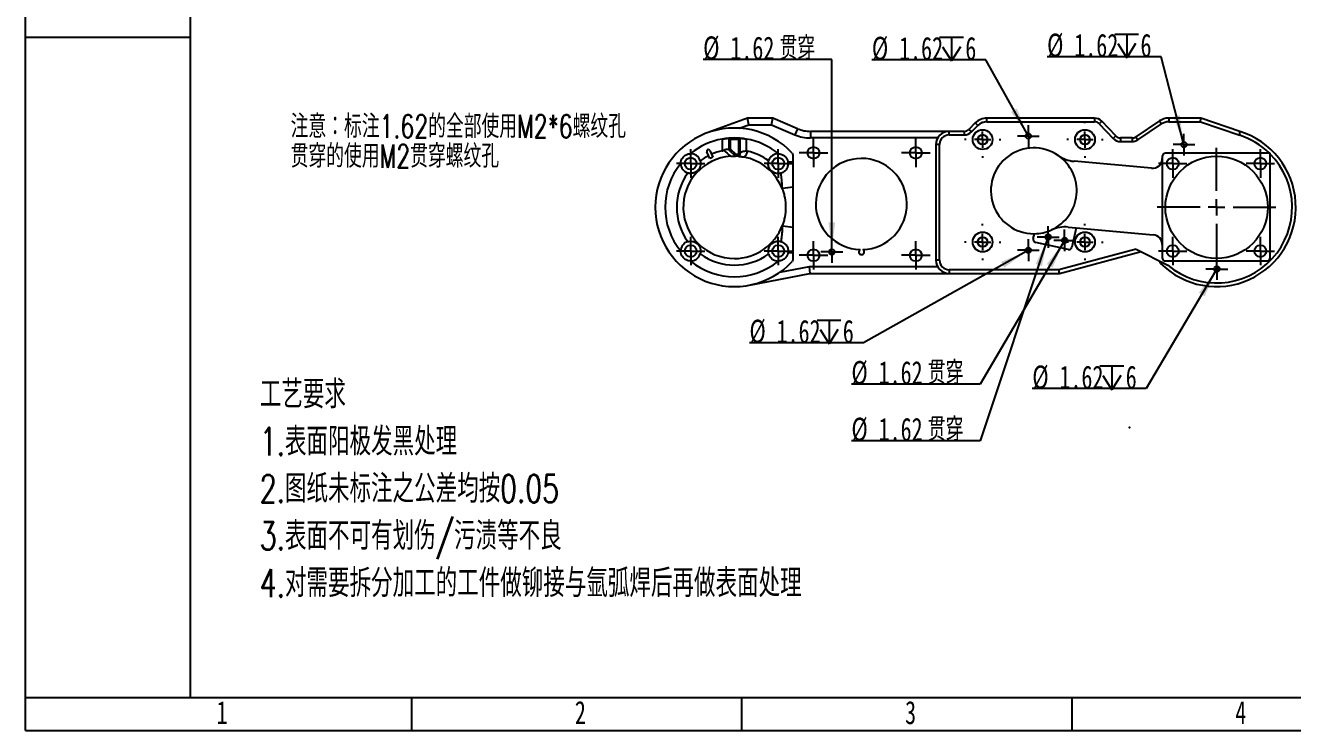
# Model space of a CAD drawing. Header units: millimetres. Extents: x 0 to 316, y 0 to 210.
# Drawn here: x 0 to 191.9, y 0 to 106.8 of the extents above; entities that cross this region are included whole.
import ezdxf

# ---------------------------------------------------------------- set-up
doc = ezdxf.new("R2010")
doc.units = ezdxf.units.MM
doc.header["$PDSIZE"] = -1
doc.layers.add('图框', color=7, linetype='Continuous')
doc.styles.add('SLDTEXTSTYLE0', font='TXT', dxfattribs={"width": 0.7, "bigfont": 'bigfont'})
doc.styles.add('SLDTEXTSTYLE3', font='TXT', dxfattribs={"width": 0.7})
doc.dimstyles.new('SLDDIMSTYLE0', dxfattribs={"dimtxt": 3.5, "dimasz": 4.08, "dimexe": 0, "dimexo": 0.0625, "dimgap": 0.875, "dimtad": 0, "dimtih": 1, "dimtoh": 1, "dimlfac": 2, "dimrnd": 1e-09, "dimzin": 12, "dimdsep": 46, "dimtxsty": 'SLDTEXTSTYLE3', "dimblk1": 'NONE', "dimsah": 1, "dimcen": 0, "dimadec": 0, "dimazin": 3, "dimtfac": 1, "dimtmove": 0, "dimatfit": 3, "dimldrblk": 'NONE', "dimfxl": 1, "dimfrac": 2, "dimtolj": 1, "dimtzin": 12, "dimarcsym": 0})

# ---------------------------------------------------------------- blocks, each defined once
blk = doc.blocks.new('SW_SYMBOL_HOLE_DEPTH')
at = {"layer": '图框', "color": 0}
for p, q in [((0, 875), (800, 875)), ((400, 875), (400, 75)), ((100, 555), (400, 75)), ((700, 555), (400, 75))]:
    blk.add_line(p, q, dxfattribs=at)
blk = doc.blocks.new('_D_11')
at = {"layer": '图框'}
for p, q in [((180.22, 69.54), (169.73, 51.8)), ((180.63, 70.24), (180.22, 69.54)), ((169.73, 51.8), (152.47, 51.8))]:
    blk.add_line(p, q, dxfattribs=at)
blk.add_solid([(180.22, 69.54), (177.7, 66.29), (178.58, 65.77)], dxfattribs=at)
at = {"layer": '图框', "xscale": 0.0045117371, "yscale": 0.0045117371, "zscale": 0.0045117371}
blk.add_blockref('SW_SYMBOL_HOLE_DEPTH', (162.72, 51.28), dxfattribs=at)
at = {"layer": '图框', "char_height": 3.5, "attachment_point": 1, "style": 'SLDTEXTSTYLE3'}
for s, insert in [('%%c', (152.47, 55.28)), ('1.62', (156.58, 55.27)), ('6', (166.62, 55.27))]:
    blk.add_mtext(s, dxfattribs=dict(at, insert=insert))
blk = doc.blocks.new('_None')
blk = doc.blocks.new('_D_12')
at = {"layer": '图框'}
for p, q in [((171.98, 102.04), (154.71, 102.04)), ((175.34, 89.11), (171.98, 102.04)), ((175.54, 88.33), (175.34, 89.11))]:
    blk.add_line(p, q, dxfattribs=at)
blk.add_solid([(175.34, 89.11), (174.8, 93.19), (173.82, 92.93)], dxfattribs=at)
at = {"layer": '图框', "xscale": 0.0045117371, "yscale": 0.0045117371, "zscale": 0.0045117371}
blk.add_blockref('SW_SYMBOL_HOLE_DEPTH', (164.96, 101.52), dxfattribs=at)
at = {"layer": '图框', "char_height": 3.5, "attachment_point": 1, "style": 'SLDTEXTSTYLE3'}
for s, insert in [('%%c', (154.71, 105.53)), ('1.62', (158.83, 105.51)), ('6', (168.86, 105.51))]:
    blk.add_mtext(s, dxfattribs=dict(at, insert=insert))
blk = doc.blocks.new('_D_13')
at = {"layer": '图框'}
for p, q in [((157.17, 73.88), (144.57, 52.47)), ((157.58, 74.58), (157.17, 73.88)), ((144.57, 52.47), (125.08, 52.47))]:
    blk.add_line(p, q, dxfattribs=at)
blk.add_solid([(157.17, 73.88), (154.66, 70.62), (155.54, 70.11)], dxfattribs=at)
at = {"layer": '图框', "char_height": 3.5, "attachment_point": 1}
for s, insert, style in [('%%c', (125.08, 55.96), 'SLDTEXTSTYLE3'), ('1.62', (129.2, 55.95), 'SLDTEXTSTYLE3'), ('贯穿', (136.65, 55.95), 'SLDTEXTSTYLE0')]:
    blk.add_mtext(s, dxfattribs=dict(at, insert=insert, style=style))
blk = doc.blocks.new('_D_14')
at = {"layer": '图框'}
for p, q in [((155, 75.12), (154.74, 74.35)), ((154.74, 74.35), (144.57, 43.89)), ((144.57, 43.89), (125.08, 43.89))]:
    blk.add_line(p, q, dxfattribs=at)
blk.add_solid([(154.74, 74.35), (152.97, 70.64), (153.93, 70.32)], dxfattribs=at)
at = {"layer": '图框', "char_height": 3.5, "attachment_point": 1}
for s, insert, style in [('%%c', (125.08, 47.38), 'SLDTEXTSTYLE3'), ('1.62', (129.2, 47.37), 'SLDTEXTSTYLE3'), ('贯穿', (136.65, 47.37), 'SLDTEXTSTYLE0')]:
    blk.add_mtext(s, dxfattribs=dict(at, insert=insert, style=style))
blk = doc.blocks.new('_D_15')
at = {"layer": '图框'}
for p, q in [((152.23, 72.93), (151.52, 72.53)), ((151.52, 72.53), (126.9, 58.73)), ((126.9, 58.73), (109.64, 58.73))]:
    blk.add_line(p, q, dxfattribs=at)
blk.add_solid([(151.52, 72.53), (147.71, 70.98), (148.21, 70.09)], dxfattribs=at)
at = {"layer": '图框', "xscale": 0.0045117371, "yscale": 0.0045117371, "zscale": 0.0045117371}
blk.add_blockref('SW_SYMBOL_HOLE_DEPTH', (119.89, 58.21), dxfattribs=at)
at = {"layer": '图框', "char_height": 3.5, "attachment_point": 1, "style": 'SLDTEXTSTYLE3'}
for s, insert in [('%%c', (109.64, 62.22)), ('1.62', (113.75, 62.2)), ('6', (123.78, 62.2))]:
    blk.add_mtext(s, dxfattribs=dict(at, insert=insert))
blk = doc.blocks.new('_D_16')
at = {"layer": '图框'}
for p, q in [((145.45, 101.56), (128.18, 101.56)), ((151.68, 90.37), (145.45, 101.56)), ((152.07, 89.66), (151.68, 90.37))]:
    blk.add_line(p, q, dxfattribs=at)
blk.add_solid([(151.68, 90.37), (150.14, 94.19), (149.25, 93.69)], dxfattribs=at)
at = {"layer": '图框', "xscale": 0.0045117371, "yscale": 0.0045117371, "zscale": 0.0045117371}
blk.add_blockref('SW_SYMBOL_HOLE_DEPTH', (138.43, 101.05), dxfattribs=at)
at = {"layer": '图框', "char_height": 3.5, "attachment_point": 1, "style": 'SLDTEXTSTYLE3'}
for s, insert in [('%%c', (128.18, 105.05)), ('1.62', (132.3, 105.04)), ('6', (142.33, 105.04))]:
    blk.add_mtext(s, dxfattribs=dict(at, insert=insert))
blk = doc.blocks.new('_D_17')
at = {"layer": '图框'}
for p, q in [((122.12, 101.62), (102.63, 101.62)), ((122.12, 72.89), (122.12, 101.62)), ((122.12, 72.08), (122.12, 72.89))]:
    blk.add_line(p, q, dxfattribs=at)
blk.add_solid([(122.12, 72.89), (122.63, 76.97), (121.62, 76.97)], dxfattribs=at)
at = {"layer": '图框', "char_height": 3.5, "attachment_point": 1}
for s, insert, style in [('%%c', (102.63, 105.11), 'SLDTEXTSTYLE3'), ('1.62', (106.75, 105.09), 'SLDTEXTSTYLE3'), ('贯穿', (114.2, 105.09), 'SLDTEXTSTYLE0')]:
    blk.add_mtext(s, dxfattribs=dict(at, insert=insert, style=style))
blk = doc.blocks.new('SW_CENTERMARKSYMBOL_30')
at = {"layer": '图框', "color": 0}
for p, q in [((0, 2.5), (0, 2.75)), ((-2.5, 0), (-2.75, 0)), ((0, 0), (-1.25, 0)), ((0, 0), (0, 1.25)), ((0, 0), (0, -1.25)), ((0, 0), (1.25, 0)), ((2.5, 0), (2.75, 0)), ((0, -2.5), (0, -2.75))]:
    blk.add_line(p, q, dxfattribs=at)
blk = doc.blocks.new('SW_CENTERMARKSYMBOL_31')
at = {"layer": '图框', "color": 0}
for p, q in [((0, 2.5), (0, 2.75)), ((-2.5, 0), (-2.75, 0)), ((0, 0), (-1.25, 0)), ((0, 0), (0, 1.25)), ((0, 0), (0, -1.25)), ((0, 0), (1.25, 0)), ((2.5, 0), (2.75, 0)), ((0, -2.5), (0, -2.75))]:
    blk.add_line(p, q, dxfattribs=at)
blk = doc.blocks.new('SW_CENTERMARKSYMBOL_32')
at = {"layer": '图框', "color": 0}
for p, q in [((0, 2.5), (0, 2.75)), ((-2.5, 0), (-2.75, 0)), ((0, 0), (-1.25, 0)), ((0, 0), (0, 1.25)), ((0, 0), (0, -1.25)), ((0, 0), (1.25, 0)), ((2.5, 0), (2.75, 0)), ((0, -2.5), (0, -2.75))]:
    blk.add_line(p, q, dxfattribs=at)
blk = doc.blocks.new('SW_CENTERMARKSYMBOL_33')
at = {"layer": '图框', "color": 0}
for p, q in [((0, 2.5), (0, 2.75)), ((-2.5, 0), (-2.75, 0)), ((0, 0), (-1.25, 0)), ((0, 0), (0, 1.25)), ((0, 0), (0, -1.25)), ((0, 0), (1.25, 0)), ((2.5, 0), (2.75, 0)), ((0, -2.5), (0, -2.75))]:
    blk.add_line(p, q, dxfattribs=at)
blk = doc.blocks.new('SW_CENTERMARKSYMBOL_34')
at = {"layer": '图框', "color": 0}
for p, q in [((0, 2.5), (0, 9)), ((-2.5, 0), (-9, 0)), ((0, 0), (-1.25, 0)), ((0, 0), (0, 1.25)), ((0, 0), (0, -1.25)), ((0, 0), (1.25, 0)), ((2.5, 0), (9, 0)), ((0, -2.5), (0, -9))]:
    blk.add_line(p, q, dxfattribs=at)
blk = doc.blocks.new('SW_CENTERMARKSYMBOL_35')
at = {"layer": '图框', "color": 0}
for p, q in [((-1.25, 0), (-1.65575, 0)), ((0, 0), (-1.25, 0)), ((0, 1.25), (0, 1.65575)), ((0, 0), (0, 1.25)), ((0, 0), (0, -1.25)), ((0, 0), (1.25, 0)), ((1.25, 0), (1.65575, 0)), ((0, -1.25), (0, -1.65575))]:
    blk.add_line(p, q, dxfattribs=at)
blk = doc.blocks.new('SW_CENTERMARKSYMBOL_36')
at = {"layer": '图框', "color": 0}
for p, q in [((-1.25, 0), (-1.65575, 0)), ((0, 0), (-1.25, 0)), ((0, 1.25), (0, 1.65575)), ((0, 0), (0, 1.25)), ((0, 0), (0, -1.25)), ((0, 0), (1.25, 0)), ((1.25, 0), (1.65575, 0)), ((0, -1.25), (0, -1.65575))]:
    blk.add_line(p, q, dxfattribs=at)
blk = doc.blocks.new('SW_CENTERMARKSYMBOL_37')
at = {"layer": '图框', "color": 0}
for p, q in [((-1.25, 0), (-1.65575, 0)), ((0, 0), (-1.25, 0)), ((0, 1.25), (0, 1.65575)), ((0, 0), (0, 1.25)), ((0, 0), (0, -1.25)), ((0, 0), (1.25, 0)), ((1.25, 0), (1.65575, 0)), ((0, -1.25), (0, -1.65575))]:
    blk.add_line(p, q, dxfattribs=at)
blk = doc.blocks.new('SW_CENTERMARKSYMBOL_38')
at = {"layer": '图框', "color": 0}
for p, q in [((-1.25, 0), (-1.65575, 0)), ((0, 0), (-1.25, 0)), ((0, 1.25), (0, 1.65575)), ((0, 0), (0, 1.25)), ((0, 0), (0, -1.25)), ((0, 0), (1.25, 0)), ((1.25, 0), (1.65575, 0)), ((0, -1.25), (0, -1.65575))]:
    blk.add_line(p, q, dxfattribs=at)
blk = doc.blocks.new('SW_CENTERMARKSYMBOL_39')
at = {"layer": '图框', "color": 0}
for p, q in [((-1.25, 0), (-1.65575, 0)), ((0, 0), (-1.25, 0)), ((0, 1.25), (0, 1.65575)), ((0, 0), (0, 1.25)), ((0, 0), (0, -1.25)), ((0, 0), (1.25, 0)), ((1.25, 0), (1.65575, 0)), ((0, -1.25), (0, -1.65575))]:
    blk.add_line(p, q, dxfattribs=at)
blk = doc.blocks.new('SW_CENTERMARKSYMBOL_40')
at = {"layer": '图框', "color": 0}
for p, q in [((-1.25, 0), (-1.65575, 0)), ((0, 0), (-1.25, 0)), ((0, 1.25), (0, 1.65575)), ((0, 0), (0, 1.25)), ((0, 0), (0, -1.25)), ((0, 0), (1.25, 0)), ((1.25, 0), (1.65575, 0)), ((0, -1.25), (0, -1.65575))]:
    blk.add_line(p, q, dxfattribs=at)
blk = doc.blocks.new('SW_CENTERMARKSYMBOL_41')
at = {"layer": '图框', "color": 0}
for p, q in [((-1.25, 0), (-1.65575, 0)), ((0, 0), (-1.25, 0)), ((0, 1.25), (0, 1.65575)), ((0, 0), (0, 1.25)), ((0, 0), (0, -1.25)), ((0, 0), (1.25, 0)), ((1.25, 0), (1.65575, 0)), ((0, -1.25), (0, -1.65575))]:
    blk.add_line(p, q, dxfattribs=at)
blk = doc.blocks.new('SW_CENTERMARKSYMBOL_42')
at = {"layer": '图框', "color": 0}
for p, q in [((0, 1.25), (0, 2.15)), ((-1.25, 0), (-2.15, 0)), ((0, 0), (-1.25, 0)), ((0, 0), (0, 1.25)), ((0, 0), (0, -1.25)), ((0, 0), (1.25, 0)), ((1.25, 0), (2.15, 0)), ((0, -1.25), (0, -2.15))]:
    blk.add_line(p, q, dxfattribs=at)
blk = doc.blocks.new('SW_CENTERMARKSYMBOL_43')
at = {"layer": '图框', "color": 0}
for p, q in [((0, 1.25), (0, 2.15)), ((-1.25, 0), (-2.15, 0)), ((0, 0), (-1.25, 0)), ((0, 0), (0, 1.25)), ((0, 0), (0, -1.25)), ((0, 0), (1.25, 0)), ((1.25, 0), (2.15, 0)), ((0, -1.25), (0, -2.15))]:
    blk.add_line(p, q, dxfattribs=at)
blk = doc.blocks.new('SW_CENTERMARKSYMBOL_44')
at = {"layer": '图框', "color": 0}
for p, q in [((0, 1.25), (0, 2.15)), ((-1.25, 0), (-2.15, 0)), ((0, 0), (-1.25, 0)), ((0, 0), (0, 1.25)), ((0, 0), (0, -1.25)), ((0, 0), (1.25, 0)), ((1.25, 0), (2.15, 0)), ((0, -1.25), (0, -2.15))]:
    blk.add_line(p, q, dxfattribs=at)
blk = doc.blocks.new('SW_CENTERMARKSYMBOL_45')
at = {"layer": '图框', "color": 0}
for p, q in [((0, 1.25), (0, 2.15)), ((-1.25, 0), (-2.15, 0)), ((0, 0), (-1.25, 0)), ((0, 0), (0, 1.25)), ((0, 0), (0, -1.25)), ((0, 0), (1.25, 0)), ((1.25, 0), (2.15, 0)), ((0, -1.25), (0, -2.15))]:
    blk.add_line(p, q, dxfattribs=at)
blk = doc.blocks.new('SW_CENTERMARKSYMBOL_46')
at = {"layer": '图框', "color": 0}
for p, q in [((0, 1.25), (0, 2.15)), ((-1.25, 0), (-2.15, 0)), ((0, 0), (-1.25, 0)), ((0, 0), (0, 1.25)), ((0, 0), (0, -1.25)), ((0, 0), (1.25, 0)), ((1.25, 0), (2.15, 0)), ((0, -1.25), (0, -2.15))]:
    blk.add_line(p, q, dxfattribs=at)
blk = doc.blocks.new('SW_CENTERMARKSYMBOL_47')
at = {"layer": '图框', "color": 0}
for p, q in [((0, 1.25), (0, 2.15)), ((-1.25, 0), (-2.15, 0)), ((0, 0), (-1.25, 0)), ((0, 0), (0, 1.25)), ((0, 0), (0, -1.25)), ((0, 0), (1.25, 0)), ((1.25, 0), (2.15, 0)), ((0, -1.25), (0, -2.15))]:
    blk.add_line(p, q, dxfattribs=at)
blk = doc.blocks.new('SW_CENTERMARKSYMBOL_48')
at = {"layer": '图框', "color": 0}
for p, q in [((0, 1.25), (0, 2.15)), ((-1.25, 0), (-2.15, 0)), ((0, 0), (-1.25, 0)), ((0, 0), (0, 1.25)), ((0, 0), (0, -1.25)), ((0, 0), (1.25, 0)), ((1.25, 0), (2.15, 0)), ((0, -1.25), (0, -2.15))]:
    blk.add_line(p, q, dxfattribs=at)
blk = doc.blocks.new('SW_CENTERMARKSYMBOL_49')
at = {"layer": '图框', "color": 0}
for p, q in [((0, 1.25), (0, 2.15)), ((-1.25, 0), (-2.15, 0)), ((0, 0), (-1.25, 0)), ((0, 0), (0, 1.25)), ((0, 0), (0, -1.25)), ((0, 0), (1.25, 0)), ((1.25, 0), (2.15, 0)), ((0, -1.25), (0, -2.15))]:
    blk.add_line(p, q, dxfattribs=at)
blk = doc.blocks.new('SW_CENTERMARKSYMBOL_50')
at = {"layer": '图框', "color": 0}
for p, q in [((0, 1.25), (0, 2.15)), ((-1.25, 0), (-2.15, 0)), ((0, 0), (-1.25, 0)), ((0, 0), (0, 1.25)), ((0, 0), (0, -1.25)), ((0, 0), (1.25, 0)), ((1.25, 0), (2.15, 0)), ((0, -1.25), (0, -2.15))]:
    blk.add_line(p, q, dxfattribs=at)
blk = doc.blocks.new('SW_CENTERMARKSYMBOL_51')
at = {"layer": '图框', "color": 0}
for p, q in [((0, 1.25), (0, 2.15)), ((-1.25, 0), (-2.15, 0)), ((0, 0), (-1.25, 0)), ((0, 0), (0, 1.25)), ((0, 0), (0, -1.25)), ((0, 0), (1.25, 0)), ((1.25, 0), (2.15, 0)), ((0, -1.25), (0, -2.15))]:
    blk.add_line(p, q, dxfattribs=at)
blk = doc.blocks.new('SW_CENTERMARKSYMBOL_52')
at = {"layer": '图框', "color": 0}
for p, q in [((0, 1.25), (0, 2.15)), ((-1.25, 0), (-2.15, 0)), ((0, 0), (-1.25, 0)), ((0, 0), (0, 1.25)), ((0, 0), (0, -1.25)), ((0, 0), (1.25, 0)), ((1.25, 0), (2.15, 0)), ((0, -1.25), (0, -2.15))]:
    blk.add_line(p, q, dxfattribs=at)
blk = doc.blocks.new('SW_CENTERMARKSYMBOL_53')
at = {"layer": '图框', "color": 0}
for p, q in [((0, 1.25), (0, 2.15)), ((-1.25, 0), (-2.15, 0)), ((0, 0), (-1.25, 0)), ((0, 0), (0, 1.25)), ((0, 0), (0, -1.25)), ((0, 0), (1.25, 0)), ((1.25, 0), (2.15, 0)), ((0, -1.25), (0, -2.15))]:
    blk.add_line(p, q, dxfattribs=at)

msp = doc.modelspace()

# ---------------------------------------------------------------- linework, layer by layer
at = {"color": 7, "linetype": 'Continuous', "lineweight": 25}
for p, q in [((109.3657, 92.7314), (103.2614, 90.505)), ((109.5424, 91.7314), (109.3657, 92.7314)), ((113.2066, 92.7314), (109.3657, 92.7314)), ((113.0013, 91.7314), (113.2066, 92.7314)), ((116.93, 91.1357), (113.2066, 92.7314)), ((145.6073, 92.1814), (145.6073, 92.7314)), ((161.9069, 92.7314), (145.6073, 92.7314)), ((145.6073, 92.1814), (161.9069, 92.1814)), ((161.9069, 92.7314), (161.9069, 92.1814)), ((162.9899, 92.2693), (162.5928, 91.8888)), ((165.1268, 90.0395), (162.9899, 92.2693)), ((171.7435, 92.3116), (168.1252, 89.8994)), ((171.7435, 92.3116), (172.0485, 91.8539)), ((173.1302, 92.7314), (173.1302, 92.1814)), ((178.0128, 92.7314), (173.1302, 92.7314)), ((173.1302, 92.1814), (177.921, 92.1814)), ((177.921, 92.1814), (178.0128, 92.7314)), ((177.921, 92.1814), (183.8733, 90.1359)), ((183.8733, 90.7175), (178.0128, 92.7314)), ((108.1095, 91.2088), (109.5424, 91.7314)), ((109.5424, 91.7314), (113.0013, 91.7314)), ((113.0013, 91.7314), (116.536, 90.2166)), ((116.93, 91.1357), (116.536, 90.2166)), ((118.8996, 90.7314), (118.8996, 89.7314)), ((139.8733, 90.7314), (118.8996, 90.7314)), ((142.1576, 90.7314), (139.8733, 90.7314)), ((139.8733, 90.1814), (139.8733, 90.7314)), ((142.1576, 90.7314), (142.1576, 90.1814)), ((143.8395, 91.9992), (142.8647, 91.0243)), ((142.8647, 91.0243), (143.2536, 90.6354)), ((143.2536, 90.6354), (144.2284, 91.6103)), ((143.8395, 91.9992), (144.2284, 91.6103)), ((162.5928, 91.8888), (164.7297, 89.659)), ((168.4303, 89.4418), (172.0485, 91.8539)), ((183.8733, 90.1359), (183.8733, 90.7175)), ((105.5294, 89.5683), (105.5294, 87.785)), ((106.5294, 89.6975), (106.5294, 87.9407)), ((106.7794, 88.0484), (106.7794, 89.4642)), ((107.9671, 89.4642), (107.9671, 87.2094)), ((108.2171, 87.2094), (108.2171, 89.6975)), ((109.2171, 87.7689), (109.2171, 89.5683)), ((138.1412, 89.7314), (118.8996, 89.7314)), ((137.8733, 88.7314), (137.8733, 71.2314)), ((138.4233, 88.7314), (137.8733, 88.7314)), ((138.4233, 71.2314), (138.4233, 88.7314)), ((139.8733, 90.1814), (142.1576, 90.1814)), ((165.1268, 90.0395), (164.7297, 89.659)), ((165.8488, 89.7314), (165.8488, 89.1814)), ((167.5705, 89.7314), (165.8488, 89.7314)), ((165.8488, 89.1814), (167.5705, 89.1814)), ((167.5705, 89.7314), (167.5705, 89.1814)), ((168.1252, 89.8994), (168.4303, 89.4418)), ((183.8733, 90.1359), (183.8733, 90.1334)), ((103.4503, 87.0527), (103.1916, 87.6076)), ((103.6617, 86.5994), (103.4503, 87.0527)), ((103.6447, 87.8189), (103.9035, 87.2641)), ((103.9035, 87.2641), (104.1149, 86.8107)), ((106.5116, 87.9575), (106.5294, 87.9407)), ((106.7794, 88.0484), (106.5294, 87.9407)), ((106.5294, 87.9407), (107.5464, 86.9795)), ((107.6488, 87.2267), (106.7794, 88.0484)), ((107.9486, 86.9601), (107.9671, 87.2094)), ((107.9671, 87.2094), (108.2171, 87.2094)), ((172.1625, 86.9064), (172.1625, 86.6351)), ((172.1625, 86.6351), (172.1625, 73.5822)), ((188.3902, 87.4064), (172.6625, 87.4064)), ((188.4983, 71.6064), (188.4983, 87.2991)), ((170.5275, 85.1412), (158.804, 86.2003)), ((116.24, 82.2768), (114.624, 82.0743)), ((116.24, 76.1861), (114.624, 76.3886)), ((152.6246, 74.5211), (152.7826, 75.232)), ((157.9043, 76.2408), (159.1286, 76.1302)), ((159.1286, 76.1302), (158.4817, 73.2195)), ((159.1286, 76.1302), (170.7974, 75.0761)), ((157.8852, 72.8399), (153.0042, 73.9246)), ((172.1625, 73.5822), (172.1625, 71.6064)), ((138.4233, 71.2314), (137.8733, 71.2314)), ((168.2117, 72.9187), (156.5033, 69.7814)), ((156.5757, 69.2314), (168.942, 72.545)), ((168.2117, 72.9187), (173.0089, 70.464)), ((172.6625, 71.1064), (187.9983, 71.1064)), ((109.6753, 67.4543), (118.7669, 69.2314)), ((118.6701, 70.2314), (114.1903, 69.3558)), ((138.1412, 70.2314), (118.6701, 70.2314)), ((118.6701, 70.2314), (118.7669, 69.2314)), ((118.7669, 69.2314), (139.8733, 69.2314)), ((156.5033, 69.7814), (139.8733, 69.7814)), ((139.8733, 69.7814), (139.8733, 69.2314)), ((139.8733, 69.2314), (156.5757, 69.2314)), ((156.5757, 69.2314), (156.5033, 69.7814))]:
    msp.add_line(p, q, dxfattribs=at)
at = {"color": 7, "linetype": 'Continuous'}
for q in [(167.1817, 45.9334), (167.2031, 45.8716)]:
    msp.add_line((167.1817, 45.8839), q, dxfattribs=at)
at = {"color": 7, "linetype": 'Continuous', "lineweight": 25}
for centre, radius in [((144.9473, 89.4824), 1.5), ((144.9473, 89.4824), 0.75), ((151.8733, 90.0191), 0.4057), ((160.4493, 89.4824), 1.5), ((160.4493, 89.4824), 0.75), ((119.34, 87.4814), 0.9), ((134.84, 87.4814), 0.9), ((175.4392, 88.7191), 0.4057), ((100.7441, 85.8606), 0.9), ((114.0024, 85.8606), 0.9), ((180.3733, 79.2314), 7.75), ((173.7441, 85.8606), 0.9), ((187.0024, 85.8606), 0.9), ((144.9473, 73.9805), 1.5), ((154.8733, 74.7314), 0.4057), ((160.4493, 73.9805), 1.5), ((100.7441, 72.6023), 0.9), ((114.0024, 72.6023), 0.9), ((144.9473, 73.9805), 0.75), ((151.8733, 72.7314), 0.4057), ((157.3733, 74.2314), 0.4057), ((160.4493, 73.9805), 0.75), ((173.7441, 72.6023), 0.9), ((187.0024, 72.6023), 0.9), ((119.34, 71.9814), 0.9), ((122.1233, 72.4814), 0.4058), ((134.84, 71.9814), 0.9), ((180.4214, 69.892), 0.4057)]:
    msp.add_circle(centre, radius, dxfattribs=at)
for centre, radius, start, end in [((145.6073, 90.2314), 2.5, 90, 135), ((145.6073, 90.2314), 1.95, 90, 135), ((161.9069, 91.2314), 1.5, 43.781125, 90), ((161.9069, 91.2314), 0.95, 43.781125, 90), ((173.1302, 90.2314), 2.5, 90, 123.690068), ((173.1302, 90.2314), 1.95, 90, 123.690068), ((107.3733, 79.2314), 12, 43.166062, 316.833938), ((118.8996, 95.7314), 6, 246.801408, 270), ((118.8996, 95.7314), 5, 246.801408, 270), ((139.8733, 88.7314), 2, 90, 180), ((142.1576, 91.7314), 1, 270, 315), ((142.1576, 91.7314), 1.55, 270, 315), ((180.3733, 79.2314), 12, 225.016999, 73.042237), ((107.3733, 79.2314), 10.5, 100.113819, 129.268032), ((107.3733, 79.2314), 10.5, 94.609608, 100.113819), ((107.3733, 79.2314), 10.5, 85.390392, 94.609608), ((107.3733, 79.2314), 10.25, 86.678653, 93.321347), ((107.3733, 79.2314), 10.5, 79.886181, 85.390392), ((107.3733, 79.2314), 10.5, 50.522516, 79.886181), ((139.8733, 88.7314), 1.45, 90, 180), ((165.8488, 90.7314), 1.55, 223.781125, 270), ((165.8488, 90.7314), 1, 223.781125, 270), ((167.5705, 90.7314), 1, 270, 303.690068), ((167.5705, 90.7314), 1.55, 270, 303.690068), ((180.3733, 79.2314), 11.45, 45.559161, 72.20111), ((107.3733, 79.2314), 7.75, 94.205968, 270), ((100.7441, 85.8606), 1.5, 16.133019, 90.643199), ((107.3733, 79.2314), 8.75, 116.637245, 126.365693), ((103.4182, 87.7132), 0.25, 25, 205), ((107.3733, 79.2314), 8.25, 113.263498, 116.736502), ((107.3733, 79.2314), 8.75, 102.164843, 113.362755), ((148.4258, 70.186), 44.1944, 157.319947, 157.666833), ((107.3733, 79.2314), 7.75, 85.742991, 88.719948), ((107.3733, 79.2314), 8, 85.742991, 88.026121), ((107.9671, 87.2094), 0.25, 265.742991, 0), ((107.3733, 79.2314), 7.75, 20.594677, 79.60701), ((107.3733, 79.2314), 8.75, 53.654167, 76.810585), ((113.9924, 85.8372), 1.5, 87.842265, 162.86322), ((126.59, 79.7314), 6.9, 271.924632, 268.601032), ((152.6983, 81.7314), 6.5, 55.246394, 270), ((152.6983, 81.7314), 6.5, 294.430085, 55.246394), ((159.2538, 91.18), 5, 235.246394, 264.83824), ((170.6625, 86.6351), 1.5, 264.83824, 0), ((172.6625, 86.9064), 0.5, 90, 180), ((180.3733, 79.2314), 11.45, 229.970852, 44.797052), ((107.3733, 79.2314), 10.5, 140.731968, 219.268032), ((100.7441, 85.8606), 1.5, 179.356801, 253.866981), ((107.3733, 79.2314), 8.75, 143.634307, 216.365693), ((107.3733, 79.2314), 7.75, 270, 339.405288), ((152.6983, 81.7314), 6.5, 270, 270.743215), ((152.6983, 81.7314), 6.5, 270.743215, 294.430085), ((157.4545, 71.2611), 5, 84.83824, 114.430085), ((170.6625, 73.5822), 1.5, 0, 84.83824), ((100.7441, 72.6023), 1.5, 106.133019, 180.643199), ((107.3733, 79.2314), 8.75, 323.634307, 323.748829), ((114.0024, 72.6023), 1.5, 72.867993, 73.866981), ((153.1127, 74.4127), 0.5, 167.471192, 257.471192), ((157.9936, 73.328), 0.5, 257.471192, 347.471192), ((107.3733, 79.2314), 10.5, 230.731968, 309.268032), ((100.7441, 72.6023), 1.5, 269.356801, 270), ((100.7441, 72.6023), 1.5, 270, 343.866981), ((107.3733, 79.2314), 8.75, 233.634307, 306.365693), ((114.0024, 72.6023), 1.5, 196.133019, 270), ((114.0024, 72.6023), 1.5, 270, 270.643199), ((126.6233, 72.4814), 0.4058, 119.811169, 60.714495), ((139.8733, 71.2314), 2, 180, 270), ((139.8733, 71.2314), 1.45, 180, 270), ((172.6625, 71.6064), 0.5, 180, 270), ((187.9983, 71.6064), 0.5, 270, 0)]:
    msp.add_arc(centre, radius, start, end, dxfattribs=at)
msp.add_ellipse((109.1266, 86.3541), major_axis=(0.163, 1.4105), ratio=0.70487325, start_param=6.20190309, end_param=6.35573834, dxfattribs=at)
for points, knots in [([(105.5294, 89.5683), (105.5512, 89.5721), (105.5946, 89.5798), (105.6593, 89.5907), (105.7232, 89.6011), (105.7863, 89.6109), (105.8486, 89.6202), (105.9504, 89.6348), (106.0862, 89.6527), (106.2388, 89.6703), (106.3652, 89.6831), (106.4482, 89.6907), (106.4978, 89.6949), (106.5246, 89.6971), (106.5278, 89.6974), (106.5294, 89.6975)], [0, 0, 0, 0, 0.04210739, 0.08382354, 0.12532123, 0.16677595, 0.20836374, 0.25025897, 0.37527864, 0.50019869, 0.62500583, 0.749906, 0.83345243, 0.91632563, 1, 1, 1, 1]), ([(108.2171, 89.6975), (108.2175, 89.6974), (108.2183, 89.6974), (108.225, 89.6968), (108.2356, 89.696), (108.2506, 89.6947), (108.2699, 89.6931), (108.3087, 89.6897), (108.3814, 89.6831), (108.5077, 89.6703), (108.6604, 89.6527), (108.8154, 89.6323), (108.9595, 89.6112), (109.0873, 89.5909), (109.1737, 89.5759), (109.2171, 89.5683)], [0, 0, 0, 0, 0.04204295, 0.08370653, 0.12517259, 0.16662555, 0.20825002, 0.25022836, 0.3751013, 0.49993439, 0.62482719, 0.74987278, 0.83329996, 0.91620751, 1, 1, 1, 1]), ([(99.2442, 85.8774), (99.2448, 85.8999), (99.2459, 85.9446), (99.2515, 86.0125), (99.26, 86.0804), (99.2757, 86.1723), (99.3038, 86.2874), (99.3678, 86.4707), (99.4829, 86.6917), (99.6764, 86.9284), (99.913, 87.1219), (100.134, 87.2369), (100.3173, 87.301), (100.4553, 87.3344), (100.5933, 87.3555), (100.6824, 87.3588), (100.7273, 87.3605)], [0, 0, 0, 0, 0.03206536, 0.06381266, 0.09530062, 0.12658917, 0.19086781, 0.25316919, 0.37839365, 0.50001745, 0.62163166, 0.74686572, 0.80915741, 0.87344575, 0.93619912, 1, 1, 1, 1]), ([(105.5294, 87.785), (105.549, 87.7895), (105.5885, 87.7986), (105.6473, 87.8162), (105.7063, 87.8366), (105.7447, 87.8525), (105.7641, 87.8606)], [0, 0, 0, 0, 0.2418783, 0.48880712, 0.7413414, 1, 1, 1, 1]), ([(106.5116, 87.9575), (106.5066, 87.9616), (106.4966, 87.9699), (106.4751, 87.9802), (106.449, 87.9888), (106.418, 87.9952), (106.3823, 87.9994), (106.342, 88.0012), (106.2971, 88.0003), (106.2323, 87.9953), (106.1418, 87.9814), (106.0242, 87.9533), (105.8968, 87.9145), (105.8097, 87.8792), (105.7641, 87.8606)], [0, 0, 0, 0, 0.06287262, 0.12543236, 0.18779925, 0.25008762, 0.31240838, 0.37487212, 0.43759318, 0.50069458, 0.62414428, 0.7503594, 0.86920721, 1, 1, 1, 1]), ([(106.8049, 86.9606), (106.8297, 86.9623), (106.8784, 86.9658), (106.9496, 86.9699), (107.0172, 86.9733), (107.0811, 86.976), (107.1411, 86.978), (107.1972, 86.9795), (107.2492, 86.9805), (107.297, 86.9811), (107.3633, 86.9816), (107.4228, 86.9814), (107.471, 86.9809), (107.5087, 86.9803), (107.5402, 86.9797), (107.5443, 86.9796), (107.5464, 86.9795)], [0, 0, 0, 0, 0.06459506, 0.12649294, 0.18585823, 0.24287139, 0.29773207, 0.3506618, 0.40190584, 0.45173389, 0.50043928, 0.62457507, 0.68636942, 0.74941069, 0.8701279, 1, 1, 1, 1]), ([(107.9486, 86.9601), (107.9548, 86.9596), (107.9687, 86.9585), (107.9975, 86.9563), (108.0335, 86.9533), (108.0776, 86.9494), (108.1341, 86.9441), (108.2204, 86.9351), (108.3342, 86.922), (108.4539, 86.906), (108.5642, 86.8896), (108.6658, 86.8732), (108.7367, 86.8605), (108.7714, 86.8543)], [0, 0, 0, 0, 0.04256371, 0.09472384, 0.15903841, 0.2165632, 0.28793362, 0.38663067, 0.53951626, 0.68008856, 0.77779336, 0.89149358, 1, 1, 1, 1]), ([(108.363, 87.5717), (108.3757, 87.5799), (108.3997, 87.5953), (108.4383, 87.6166), (108.4746, 87.6348), (108.521, 87.6558), (108.58, 87.6787), (108.6569, 87.7031), (108.7389, 87.7236), (108.8369, 87.7423), (108.9509, 87.7572), (109.0803, 87.7673), (109.1684, 87.7682), (109.2124, 87.7686)], [0, 0, 0, 0, 0.07192584, 0.13602129, 0.19228955, 0.24073589, 0.33830493, 0.43025967, 0.52510989, 0.62023936, 0.74706454, 0.87353896, 1, 1, 1, 1]), ([(108.7714, 86.8543), (108.9582, 86.962), (109.0962, 87.1015), (109.2934, 87.4075), (109.3515, 87.5755), (109.37, 87.7506)], [0, 0, 0, 0, 0.5, 0.5, 1, 1, 1, 1]), ([(114.0489, 87.3361), (114.0765, 87.3347), (114.1311, 87.3318), (114.2135, 87.3216), (114.295, 87.3073), (114.3756, 87.2883), (114.4553, 87.2648), (114.5886, 87.2174), (114.7719, 87.1282), (114.9887, 86.969), (115.1748, 86.7735), (115.3044, 86.5753), (115.3895, 86.3919), (115.4447, 86.2288), (115.4649, 86.1195), (115.4752, 86.0638)], [0, 0, 0, 0, 0.0442026, 0.08747384, 0.12993282, 0.17170469, 0.21291993, 0.25371329, 0.37953354, 0.50173391, 0.62364768, 0.74738542, 0.82931298, 0.91311849, 1, 1, 1, 1]), ([(188.4983, 87.4064), (188.4804, 87.4064), (188.4444, 87.4064), (188.4083, 87.4064), (188.3902, 87.4064)], [0, 0, 0, 0, 0.49855824, 1, 1, 1, 1]), ([(188.4983, 87.2991), (188.4983, 87.3171), (188.4983, 87.3529), (188.4983, 87.3886), (188.4983, 87.4064)], [0, 0, 0, 0, 0.501414, 1, 1, 1, 1]), ([(102.1851, 86.2774), (102.193, 86.2483), (102.2085, 86.1909), (102.2255, 86.1032), (102.2373, 86.0157), (102.2438, 85.9284), (102.2451, 85.8412), (102.2412, 85.7541), (102.2299, 85.6413), (102.2041, 85.5027), (102.1524, 85.3346), (102.0787, 85.167), (101.979, 85.0028), (101.8589, 84.8506), (101.7183, 84.7148), (101.5627, 84.5988), (101.3983, 84.5065), (101.2285, 84.4372), (101.0632, 84.392), (100.8997, 84.3651), (100.7969, 84.3621), (100.7441, 84.3606)], [0, 0, 0, 0, 0.03894724, 0.07681589, 0.11369263, 0.14966919, 0.18484257, 0.21931505, 0.25319411, 0.31676051, 0.37775289, 0.44207679, 0.50400059, 0.56559493, 0.62593682, 0.68761753, 0.75073121, 0.81213032, 0.87726988, 0.93706477, 1, 1, 1, 1]), ([(113.9924, 84.3372), (113.9655, 84.3376), (113.9125, 84.3384), (113.8323, 84.345), (113.7531, 84.3557), (113.6428, 84.3767), (113.5027, 84.4156), (113.3312, 84.4864), (113.1654, 84.5809), (113.0088, 84.6994), (112.8678, 84.838), (112.7482, 84.9929), (112.6495, 85.1598), (112.5775, 85.3293), (112.5278, 85.499), (112.4999, 85.6612), (112.4897, 85.8198), (112.4958, 85.974), (112.5174, 86.1288), (112.5449, 86.2283), (112.559, 86.2792)], [0, 0, 0, 0, 0.031915472, 0.062949667, 0.09319459, 0.122749771, 0.187900657, 0.249259166, 0.312305755, 0.373898592, 0.43415779, 0.495884205, 0.55770724, 0.62220331, 0.682989143, 0.74637887, 0.806168193, 0.868015073, 0.932460879, 1, 1, 1, 1]), ([(115.4752, 86.0638), (115.4787, 86.0386), (115.4856, 85.9887), (115.4912, 85.9127), (115.4932, 85.8372), (115.4913, 85.762), (115.4856, 85.6873), (115.4762, 85.613), (115.4517, 85.4742), (115.3918, 85.2728), (115.2639, 85.0258), (115.0952, 84.8081), (114.9269, 84.658), (114.7809, 84.5588), (114.6672, 84.4956), (114.5497, 84.4421), (114.4701, 84.4157), (114.4299, 84.4024)], [0, 0, 0, 0, 0.03778486, 0.07467842, 0.11082101, 0.14634844, 0.18139143, 0.21607504, 0.25051816, 0.37623631, 0.5000483, 0.62469557, 0.74959167, 0.81161836, 0.87462177, 0.93677657, 1, 1, 1, 1]), ([(116.24, 86.0765), (116.1788, 86.0778), (116.0544, 86.0804), (115.8657, 86.0789), (115.672, 86.0739), (115.5414, 86.0672), (115.4752, 86.0638)], [0, 0, 0, 0, 0.23874348, 0.48503102, 0.73880849, 1, 1, 1, 1]), ([(116.24, 82.2768), (116.24, 82.4223), (116.2399, 82.736), (116.24, 83.3614), (116.24, 84.019), (116.2401, 84.6502), (116.24, 85.1345), (116.24, 85.5977), (116.24, 85.9201), (116.24, 86.0765)], [0, 0, 0, 0, 0.11571542, 0.2495107, 0.4962077, 0.63598332, 0.7474186, 0.87747522, 1, 1, 1, 1]), ([(100.7441, 84.3606), (100.7162, 84.361), (100.6597, 84.3619), (100.5763, 84.3692), (100.4928, 84.3809), (100.4094, 84.3973), (100.3549, 84.4121), (100.3273, 84.4196)], [0, 0, 0, 0, 0.19187255, 0.38735862, 0.5869176, 0.79099048, 1, 1, 1, 1]), ([(114.4299, 84.4024), (114.401, 84.3941), (114.3439, 84.3778), (114.2564, 84.3597), (114.1688, 84.3467), (114.0812, 84.3387), (114.0218, 84.3377), (113.9924, 84.3372)], [0, 0, 0, 0, 0.20942636, 0.41366769, 0.61318569, 0.80846233, 1, 1, 1, 1]), ([(114.624, 82.0743), (114.6208, 82.1561), (114.6145, 82.3192), (114.6011, 82.5616), (114.5853, 82.8012), (114.5671, 83.0381), (114.547, 83.2723), (114.5254, 83.5036), (114.5025, 83.7323), (114.4787, 83.9583), (114.4544, 84.1817), (114.4381, 84.329), (114.4299, 84.4024)], [0, 0, 0, 0, 0.10249785, 0.20438191, 0.30567533, 0.40640038, 0.50657871, 0.6062314, 0.70537922, 0.80404277, 0.90224272, 1, 1, 1, 1]), ([(114.628, 81.9575), (114.7051, 81.7524), (114.7748, 81.5405), (114.8971, 81.104), (114.9498, 80.8788), (115.0779, 80.1902), (115.1233, 79.7119), (115.1233, 78.7514), (115.078, 78.2731), (114.9498, 77.5842), (114.8971, 77.3591), (114.7748, 76.9225), (114.7051, 76.7106), (114.628, 76.5053)], [0, 0, 0, 0, 0.125, 0.125, 0.25, 0.25, 0.5, 0.5, 0.75, 0.75, 0.875, 0.875, 1, 1, 1, 1]), ([(116.24, 76.1861), (116.24, 76.2697), (116.24, 76.4345), (116.24, 76.68), (116.2399, 76.9198), (116.2399, 77.1543), (116.2399, 77.3834), (116.2399, 77.6073), (116.2398, 77.8263), (116.2399, 78.0403), (116.2399, 78.2494), (116.2399, 78.4538), (116.2399, 78.6536), (116.24, 78.8488), (116.24, 79.0394), (116.24, 79.4144), (116.2399, 79.9909), (116.24, 80.6163), (116.24, 81.1126), (116.24, 81.4772), (116.24, 81.8691), (116.24, 82.1374), (116.24, 82.2768)], [0, 0, 0, 0, 0.0421475, 0.08311112, 0.12294719, 0.1617084, 0.19944389, 0.23619923, 0.27201653, 0.30693448, 0.34098846, 0.37421063, 0.40663, 0.4382726, 0.4691616, 0.49931737, 0.62054216, 0.74929516, 0.80476314, 0.86485095, 0.92982198, 1, 1, 1, 1]), ([(114.624, 76.3886), (114.6221, 76.3381), (114.6154, 76.1546), (114.5936, 75.7575), (114.5564, 75.2853), (114.5118, 74.8196), (114.4716, 74.4368), (114.4436, 74.1843), (114.4296, 74.0573)], [0, 0, 0, 0, 0.06316081, 0.22949767, 0.49986702, 0.66487273, 0.8315575, 1, 1, 1, 1]), ([(116.24, 72.3864), (116.24, 72.4896), (116.24, 72.7003), (116.24, 73.0221), (116.24, 73.3824), (116.2401, 73.8126), (116.24, 74.4438), (116.24, 75.1013), (116.2399, 75.7268), (116.24, 76.0406), (116.24, 76.1861)], [0, 0, 0, 0, 0.08084295, 0.16503474, 0.25257807, 0.36398533, 0.5037467, 0.75044937, 0.88426585, 1, 1, 1, 1]), ([(100.3273, 74.0432), (100.3541, 74.0505), (100.4071, 74.0649), (100.5733, 74.0978), (100.8265, 74.1148), (101.1317, 74.0604), (101.3737, 73.9691), (101.5579, 73.8676), (101.7289, 73.7407), (101.8816, 73.5875), (102.0104, 73.4158), (102.1441, 73.1709), (102.218, 72.923), (102.2452, 72.687), (102.2445, 72.5161), (102.2262, 72.3467), (102.1989, 72.2399), (102.1851, 72.1855)], [0, 0, 0, 0, 0.03048693, 0.06038412, 0.18356805, 0.29460427, 0.35570459, 0.41346144, 0.47165174, 0.52824163, 0.5860351, 0.64541832, 0.76335357, 0.81963892, 0.87928795, 0.9384994, 1, 1, 1, 1]), ([(112.5615, 72.1855), (112.5551, 72.2087), (112.5425, 72.2548), (112.5277, 72.3252), (112.5162, 72.3957), (112.5081, 72.4665), (112.501, 72.5745), (112.503, 72.7195), (112.5303, 72.911), (112.5837, 73.105), (112.6707, 73.3037), (112.7881, 73.4929), (112.9377, 73.667), (113.1118, 73.8167), (113.301, 73.934), (113.4997, 74.021), (113.6937, 74.0744), (113.8852, 74.1017), (114.0673, 74.1041), (114.248, 74.0866), (114.3614, 74.0579), (114.4192, 74.0432)], [0, 0, 0, 0, 0.026479398, 0.052485779, 0.078057242, 0.103232902, 0.128052877, 0.191323714, 0.25085951, 0.316096586, 0.376870429, 0.439547504, 0.500020429, 0.560480148, 0.623170444, 0.683931182, 0.749181398, 0.808704427, 0.87198804, 0.934689512, 1, 1, 1, 1]), ([(114.4443, 74.0358), (114.4708, 74.0271), (114.5234, 74.01), (114.6012, 73.9784), (114.6907, 73.9365), (114.7904, 73.8809), (114.9344, 73.7833), (115.1007, 73.6358), (115.2683, 73.4221), (115.3963, 73.1794), (115.4631, 72.9631), (115.4928, 72.7887), (115.5033, 72.6589), (115.503, 72.5275), (115.4934, 72.4419), (115.4885, 72.3984)], [0, 0, 0, 0, 0.04232387, 0.08408219, 0.12547761, 0.18849148, 0.25055568, 0.37553313, 0.5001178, 0.62408593, 0.74979436, 0.81023378, 0.87163486, 0.9346549, 1, 1, 1, 1]), ([(100.7273, 71.1024), (100.7048, 71.103), (100.6601, 71.104), (100.5922, 71.1096), (100.5243, 71.1181), (100.4324, 71.1339), (100.3173, 71.1619), (100.134, 71.226), (99.9131, 71.341), (99.6764, 71.5345), (99.4829, 71.7712), (99.3679, 71.9922), (99.3037, 72.1755), (99.2703, 72.3135), (99.2492, 72.4515), (99.2459, 72.5406), (99.2442, 72.5855)], [0, 0, 0, 0, 0.03206536, 0.06381266, 0.09530062, 0.12658917, 0.19086781, 0.25316919, 0.37839365, 0.50001745, 0.62163166, 0.74686572, 0.80915741, 0.87344575, 0.93619912, 1, 1, 1, 1]), ([(115.4885, 72.3984), (115.4847, 72.3735), (115.4772, 72.3242), (115.4612, 72.2504), (115.4418, 72.1776), (115.4186, 72.1059), (115.3919, 72.0354), (115.3615, 71.9661), (115.2987, 71.8404), (115.1845, 71.6647), (114.9914, 71.4634), (114.7658, 71.3012), (114.5485, 71.1994), (114.3541, 71.1409), (114.1859, 71.1095), (114.0755, 71.1048), (114.0192, 71.1024)], [0, 0, 0, 0, 0.03778445, 0.07485465, 0.11130238, 0.1472236, 0.18271787, 0.21788766, 0.25283759, 0.37656578, 0.49843, 0.62057584, 0.746598, 0.82842726, 0.91254295, 1, 1, 1, 1]), ([(115.4885, 72.3984), (115.5535, 72.3951), (115.6817, 72.3887), (115.8721, 72.3839), (116.0575, 72.3825), (116.1798, 72.3851), (116.24, 72.3864)], [0, 0, 0, 0, 0.261009398, 0.514724327, 0.76107191, 1, 1, 1, 1]), ([(171.8905, 70.7436), (171.8903, 70.7441), (171.89, 70.7449), (171.8872, 70.7517), (171.8827, 70.7627), (171.8763, 70.778), (171.8682, 70.7977), (171.8583, 70.8217), (171.8466, 70.85), (171.8248, 70.9025), (171.7888, 70.9896), (171.7552, 71.0711), (171.7371, 71.1147)], [0, 0, 0, 0, 0.055081854, 0.110563472, 0.16760104, 0.227260353, 0.290474735, 0.358030325, 0.430572259, 0.508622127, 0.736442402, 1, 1, 1, 1])]:
    msp.add_open_spline(points, degree=3, knots=knots, dxfattribs=at)
for points in [[(106.5294, 89.6975), (106.6137, 89.6197), (106.697, 89.542), (106.7794, 89.4642)], [(107.9671, 89.4642), (108.0495, 89.542), (108.1328, 89.6197), (108.2171, 89.6975)], [(105.7641, 87.8606), (106.1021, 87.5662), (106.4476, 87.2673), (106.8049, 86.9606)], [(108.2171, 87.3607), (108.2171, 87.4318), (108.2669, 87.5081), (108.3629, 87.5722)], [(108.2171, 87.2094), (108.2171, 87.3365), (108.2681, 87.4635), (108.3628, 87.5721)], [(109.2124, 87.7686), (109.2139, 87.7686), (109.2155, 87.7686), (109.2171, 87.7686)], [(109.3698, 87.7507), (109.3193, 87.7595), (109.2682, 87.7655), (109.2171, 87.7687)], [(116.1258, 87.4408), (116.1641, 87.3552), (116.2021, 87.27), (116.24, 87.1853)], [(116.24, 86.0765), (116.24, 86.429), (116.24, 86.7972), (116.24, 87.1853)], [(114.624, 82.0743), (114.6253, 82.0353), (114.6267, 81.9964), (114.628, 81.9575)], [(114.628, 76.5053), (114.6267, 76.4664), (114.6253, 76.4274), (114.624, 76.3886)], [(114.4296, 74.0573), (114.4345, 74.0502), (114.4394, 74.043), (114.4443, 74.0358)], [(116.24, 71.2776), (116.2021, 71.1929), (116.1641, 71.1077), (116.1258, 71.0221)], [(116.24, 71.2776), (116.24, 71.6657), (116.24, 72.0339), (116.24, 72.3864)]]:
    msp.add_open_spline(points, degree=3, dxfattribs=at)
at = {"color": 7, "linetype": 'Continuous'}
msp.add_point((167.1817, 45.8839), dxfattribs=at)
at = {"layer": '图框'}
for p, q in [((0, 0), (0, 210)), ((0, 5), (25, 5)), ((58.5, 0), (58.5, 5)), ((108.5, 0), (108.5, 5)), ((0, 0), (297, 0))]:
    msp.add_line(p, q, dxfattribs=at)
at = {"layer": '图框', "linetype": 'Continuous', "lineweight": 25}
msp.add_line((25, 5), (25, 205), dxfattribs=at)
at = {"layer": '图框', "lineweight": 25}
for p, q in [((0, 105), (25, 105)), ((25, 5), (292, 5)), ((158.5, 0), (158.5, 5))]:
    msp.add_line(p, q, dxfattribs=at)

# ---------------------------------------------------------------- block references
at = {"layer": '图框'}
for name, p in [('SW_CENTERMARKSYMBOL_32', (144.9473, 89.4824)), ('SW_CENTERMARKSYMBOL_30', (160.4493, 89.4824)), ('SW_CENTERMARKSYMBOL_38', (151.8733, 90.0191)), ('SW_CENTERMARKSYMBOL_37', (175.4392, 88.7191)), ('SW_CENTERMARKSYMBOL_47', (119.34, 87.4814)), ('SW_CENTERMARKSYMBOL_46', (134.84, 87.4814)), ('SW_CENTERMARKSYMBOL_53', (100.7441, 85.8606)), ('SW_CENTERMARKSYMBOL_50', (114.0024, 85.8606)), ('SW_CENTERMARKSYMBOL_34', (180.3733, 79.2314)), ('SW_CENTERMARKSYMBOL_44', (173.7441, 85.8606)), ('SW_CENTERMARKSYMBOL_45', (187.0024, 85.8606)), ('SW_CENTERMARKSYMBOL_33', (144.9473, 73.9805)), ('SW_CENTERMARKSYMBOL_40', (154.8733, 74.7314)), ('SW_CENTERMARKSYMBOL_39', (157.3733, 74.2314)), ('SW_CENTERMARKSYMBOL_31', (160.4493, 73.9805)), ('SW_CENTERMARKSYMBOL_51', (100.7441, 72.6023)), ('SW_CENTERMARKSYMBOL_52', (114.0024, 72.6023)), ('SW_CENTERMARKSYMBOL_49', (119.34, 71.9814)), ('SW_CENTERMARKSYMBOL_41', (122.1233, 72.4814)), ('SW_CENTERMARKSYMBOL_48', (134.84, 71.9814)), ('SW_CENTERMARKSYMBOL_36', (151.8733, 72.7314)), ('SW_CENTERMARKSYMBOL_42', (173.7441, 72.6023)), ('SW_CENTERMARKSYMBOL_43', (187.0024, 72.6023)), ('SW_CENTERMARKSYMBOL_35', (180.4214, 69.892))]:
    msp.add_blockref(name, p, dxfattribs=at)

# ---------------------------------------------------------------- texts
for s, insert, char_height, attachment_point, style in [('注意：标注1.62的全部使用M2*6螺纹孔', (40.1687, 93.2339), 3.5, 1, 'SLDTEXTSTYLE0'), ('贯穿的使用M2贯穿螺纹孔', (40.1687, 88.7339), 3.5, 1, 'SLDTEXTSTYLE0'), ('工艺要求', (35.4996, 53.0424), 4.23333, 1, 'SLDTEXTSTYLE0'), ('1.表面阳极发黑处理', (35.4996, 45.898), 4.23333, 1, 'SLDTEXTSTYLE0'), ('2.图纸未标注之公差均按0.05', (35.4996, 38.7535), 4.233333, 1, 'SLDTEXTSTYLE0'), ('3.表面不可有划伤/污渍等不良', (35.4996, 31.6091), 4.233333, 1, 'SLDTEXTSTYLE0'), ('4.对需要拆分加工的工件做铆接与氩弧焊后再做表面处理', (35.4996, 24.4646), 4.233333, 1, 'SLDTEXTSTYLE0'), ('1', (29.7944, 4.4917), 3.5, 2, 'SLDTEXTSTYLE3'), ('2', (84.0444, 4.4917), 3.5, 2, 'SLDTEXTSTYLE3'), ('3', (134.0444, 4.4917), 3.5, 2, 'SLDTEXTSTYLE3'), ('4', (184.0444, 4.4917), 3.5, 2, 'SLDTEXTSTYLE3')]:
    msp.add_mtext(s, dxfattribs=dict(at, insert=insert, char_height=char_height, attachment_point=attachment_point, style=style))

# ---------------------------------------------------------------- dimensions: what is measured, and where the dimension line sits
for p1, p2, text, picture, middle in [((175.5411, 88.3263), (175.3372, 89.1118), '<>{\\fGDT;x}6', '_D_12', (162.554, 103.6859)), ((122.1233, 72.0757), (122.1233, 72.8872), '<> 贯穿', '_D_17', (111.5854, 103.2683)), ((152.0706, 89.6645), (151.6759, 90.3736), '<>{\\fGDT;x}6', '_D_16', (136.0198, 103.2104)), ((155.0018, 75.1163), (154.7447, 74.3466), '<> 贯穿', '_D_14', (134.0341, 45.5384)), ((152.2272, 72.9299), (151.5194, 72.533), '<>{\\fGDT;x}6', '_D_15', (117.4754, 60.3747)), ((157.579, 74.5812), (157.1675, 73.8817), '<> 贯穿', '_D_13', (134.0341, 54.1193)), ((180.6277, 70.2414), (180.2151, 69.5426), '<>{\\fGDT;x}6', '_D_11', (160.3071, 53.4411))]:
    dim = msp.add_diameter_dim_2p(p1=p1, p2=p2, text=text, dimstyle='SLDDIMSTYLE0', dxfattribs=at)
    dim.commit()
    dim.dimension.update_dxf_attribs({"geometry": picture, "text_midpoint": middle, "dimtype": 163})

doc.saveas('drawing.dxf')
